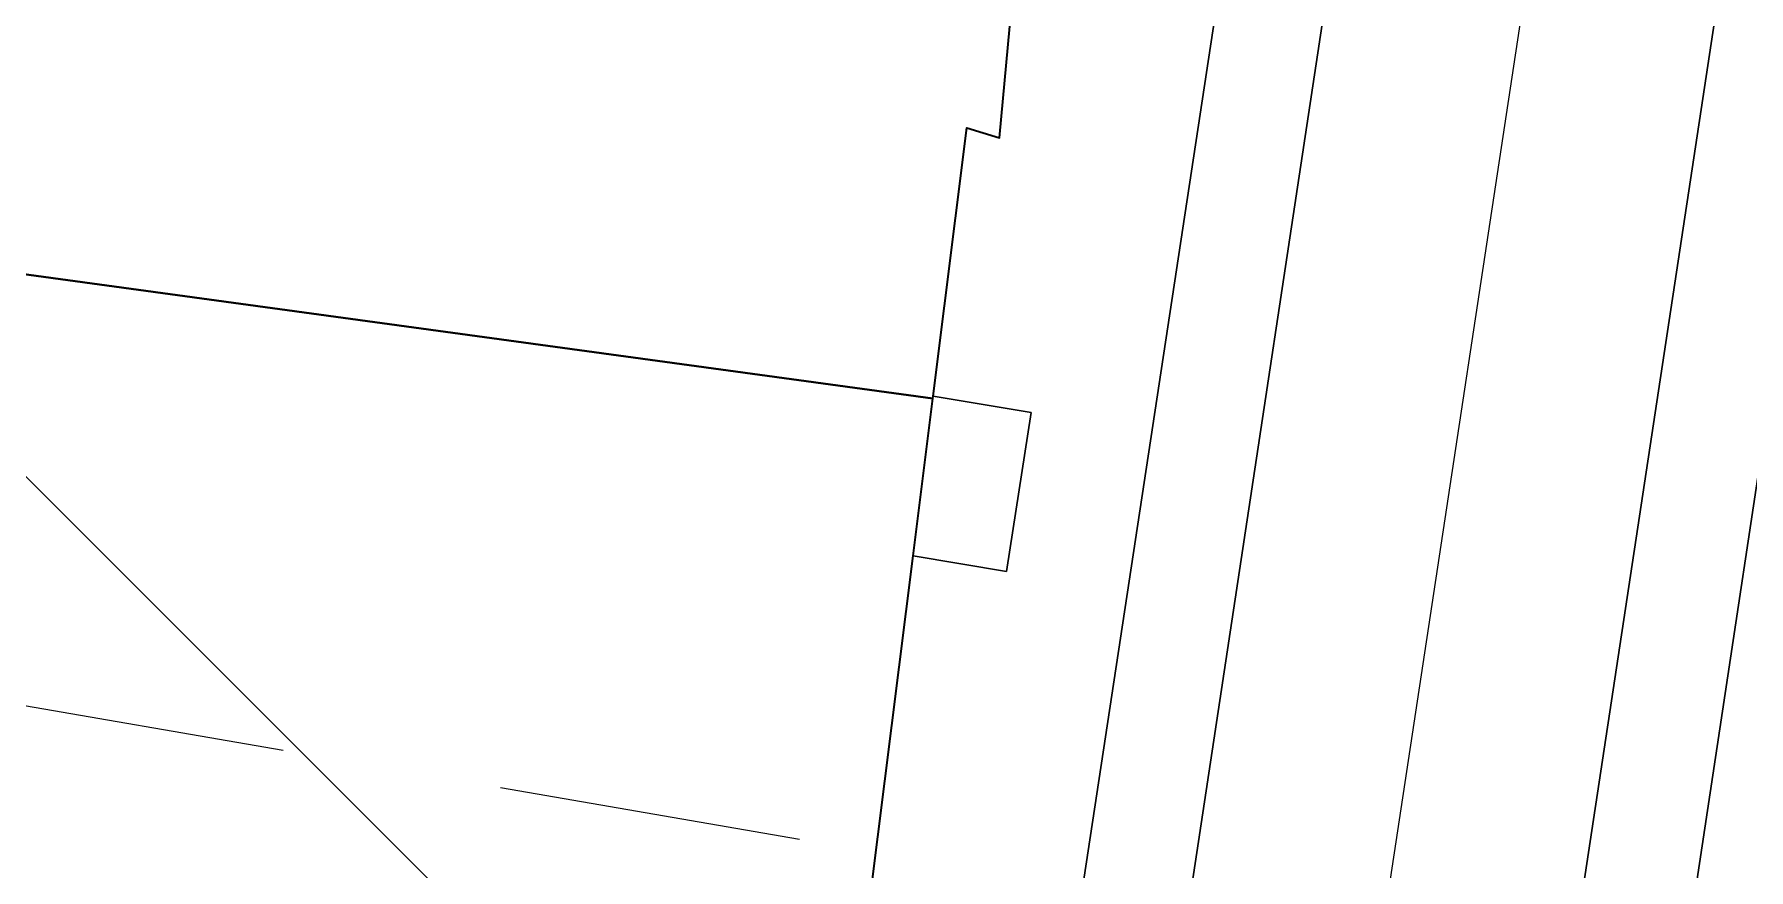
# Model space of a CAD drawing. Header units: metres. Extents: x 0 to 105485, y 0 to 425721.
# Drawn here: x 104732.32 to 104747.87, y 425159.19 to 425166.76 of the extents above; entities that cross this region are included whole.
import ezdxf

# ---------------------------------------------------------------- set-up
doc = ezdxf.new("R2010")
doc.units = ezdxf.units.M
doc.header["$MEASUREMENT"] = 0
doc.linetypes.add('KG-PERCEEL-SO', pattern=[19, 5.5, -4, 5.5, -4])
for name, color, linetype, lineweight in [('B-XX-IE-MEUBILAIR-G', 7, 'Continuous', 18), ('B-XX-KG-GRENS_PERCEEL-G', 150, 'KG-PERCEEL-SO', 18), ('B-XX-OG-BEBOUWING-G', 7, 'Continuous', 35), ('B-XX-OG-GRENS-G', 7, 'Continuous', 18), ('B-XX-VH-GESLOTENVERHARDING_BETON-G', 10, 'Continuous', 18), ('B-XX-VH-OPENVERHARDING-G', 90, 'Continuous', 18)]:
    doc.layers.add(name, color=color, linetype=linetype, lineweight=lineweight)
doc.layers.add('GIS-WEGVAKKEN', color=2, linetype='Continuous')

msp = doc.modelspace()

# ---------------------------------------------------------------- linework, layer by layer
at = {"layer": 'B-XX-IE-MEUBILAIR-G', "color": 0, "true_color": 0x604a38}
msp.add_polyline3d([(104747.479, 425166.38, 3.336121563787209), (104747.479, 425166.38, 4.836121563787209)], dxfattribs=at)
at = {"layer": 'B-XX-KG-GRENS_PERCEEL-G', "ltscale": 0.5, "flags": 128}
for points in [[(104740.468, 425163.463), (104740.776, 425165.917), (104741.073, 425165.825), (104741.308, 425168.354), (104741.07, 425168.416), (104741.375, 425171.062)], [(104716.142, 425166.659), (104725.347, 425165.453), (104726.923, 425165.258), (104728.559, 425165.092), (104740.468, 425163.463)], [(104739.952, 425159.347), (104740.468, 425163.463)], [(104722.497, 425162.282), (104726.765, 425161.537), (104727.658, 425161.469), (104739.952, 425159.347)], [(104739.486, 425156.005), (104739.672, 425157.115), (104739.952, 425159.347)]]:
    msp.add_lwpolyline(points, dxfattribs=at)
at = {"layer": 'B-XX-OG-BEBOUWING-G', "ltscale": 0.5}
msp.add_lwpolyline([(104728.559, 425165.092), (104740.468, 425163.463), (104740.471, 425163.484), (104740.776, 425165.917), (104741.073, 425165.825), (104741.307, 425168.342), (104741.07, 425168.416), (104741.375, 425171.062), (104728.269, 425171.527)], dxfattribs=at)
msp.add_lwpolyline([(104740.289, 425162.036), (104740.468, 425163.463), (104728.559, 425165.092), (104726.923, 425165.258), (104725.347, 425165.453), (104725.306, 425164.322), (104724.524, 425158.586), (104739.486, 425156.005), (104739.713, 425157.444)], close=True, dxfattribs=at)
at = {"layer": 'B-XX-OG-GRENS-G'}
msp.add_polyline3d([(104712.5, 425152.5, 3.055022954940796), (104717.5, 425152.5, 3.159191608428955), (104722.5, 425152.5, 3.320864200592041), (104722.5, 425157.5, 3.604468584060669), (104722.5, 425162.5, 3.303880453109741), (104727.5, 425167.5, 3.067755222320557), (104737.5, 425157.5, 3.588269948959351), (104737.5, 425152.5, 3.624387502670288), (104742.5, 425152.5, 3.504982948303223), (104747.5, 425152.5, 3.699804544448853), (104757.5, 425152.5, 3.52283763885498), (104762.5, 425152.5, 3.465301513671875), (104767.5, 425152.5, 2.928757667541504), (104772.5, 425152.5, 2.674070835113525), (104777.5, 425152.5, 2.630619287490845), (104782.5, 425152.5, 2.477929592132568), (104787.5, 425152.5, 2.58771538734436), (104792.5, 425152.5, 1.995379447937012), (104797.5, 425152.5, 1.724066257476807)], dxfattribs=at)
at = {"layer": 'B-XX-VH-GESLOTENVERHARDING_BETON-G', "ltscale": 0.5}
msp.add_lwpolyline([(104741.36, 425163.335), (104740.471, 425163.484), (104740.468, 425163.463), (104740.289, 425162.036), (104741.135, 425161.895)], close=True, dxfattribs=at)
at = {"layer": 'B-XX-VH-OPENVERHARDING-G', "ltscale": 0.5}
for points in [[(104745.575, 425183.68), (104743.459, 425169.761), (104740.4542877986, 425150), (104741.4487757944, 425150), (104744.399, 425169.515), (104746.918, 425185.854)], [(104746.918, 425185.854), (104744.399, 425169.515), (104741.4487757944, 425150), (104744.996752809, 425150), (104747.479, 425166.38), (104749.862, 425182.103)], [(104749.862, 425182.103), (104747.479, 425166.38), (104744.996752809, 425150), (104746.0218854965, 425150), (104748.888, 425168.978), (104750.989, 425182.889)], [(104750.989, 425182.889), (104748.888, 425168.978), (104746.0218854965, 425150), (104747.5497829516, 425150), (104747.64, 425150.509), (104747.46, 425150.538), (104747.723, 425152.139), (104748.335, 425152.031), (104748.344, 425152.082), (104748.463, 425152.051), (104749.354, 425157.9), (104750.144, 425163.373), (104750.872, 425168.41), (104750.912, 425168.69), (104750.419, 425168.753), (104750.709, 425170.816), (104750.988, 425170.784), (104751.475, 425174.321), (104751.823, 425174.261), (104751.839, 425174.358), (104752.414, 425177.863)], [(104740.4542877986, 425150), (104743.459, 425169.761)], [(104741.307, 425168.342), (104741.073, 425165.825), (104740.776, 425165.917), (104740.471, 425163.484), (104741.36, 425163.335), (104741.135, 425161.895), (104740.289, 425162.036), (104739.713, 425157.444)]]:
    msp.add_lwpolyline(points, dxfattribs=at)
at = {"layer": 'GIS-WEGVAKKEN'}
msp.add_lwpolyline([(104743.2275833458, 425150), (104743.3, 425150.42), (104748.29, 425183.31), (104749.12, 425188.17), (104750.76, 425195.28), (104753.235, 425202.3458999991)], dxfattribs=at)

doc.saveas('drawing.dxf')
